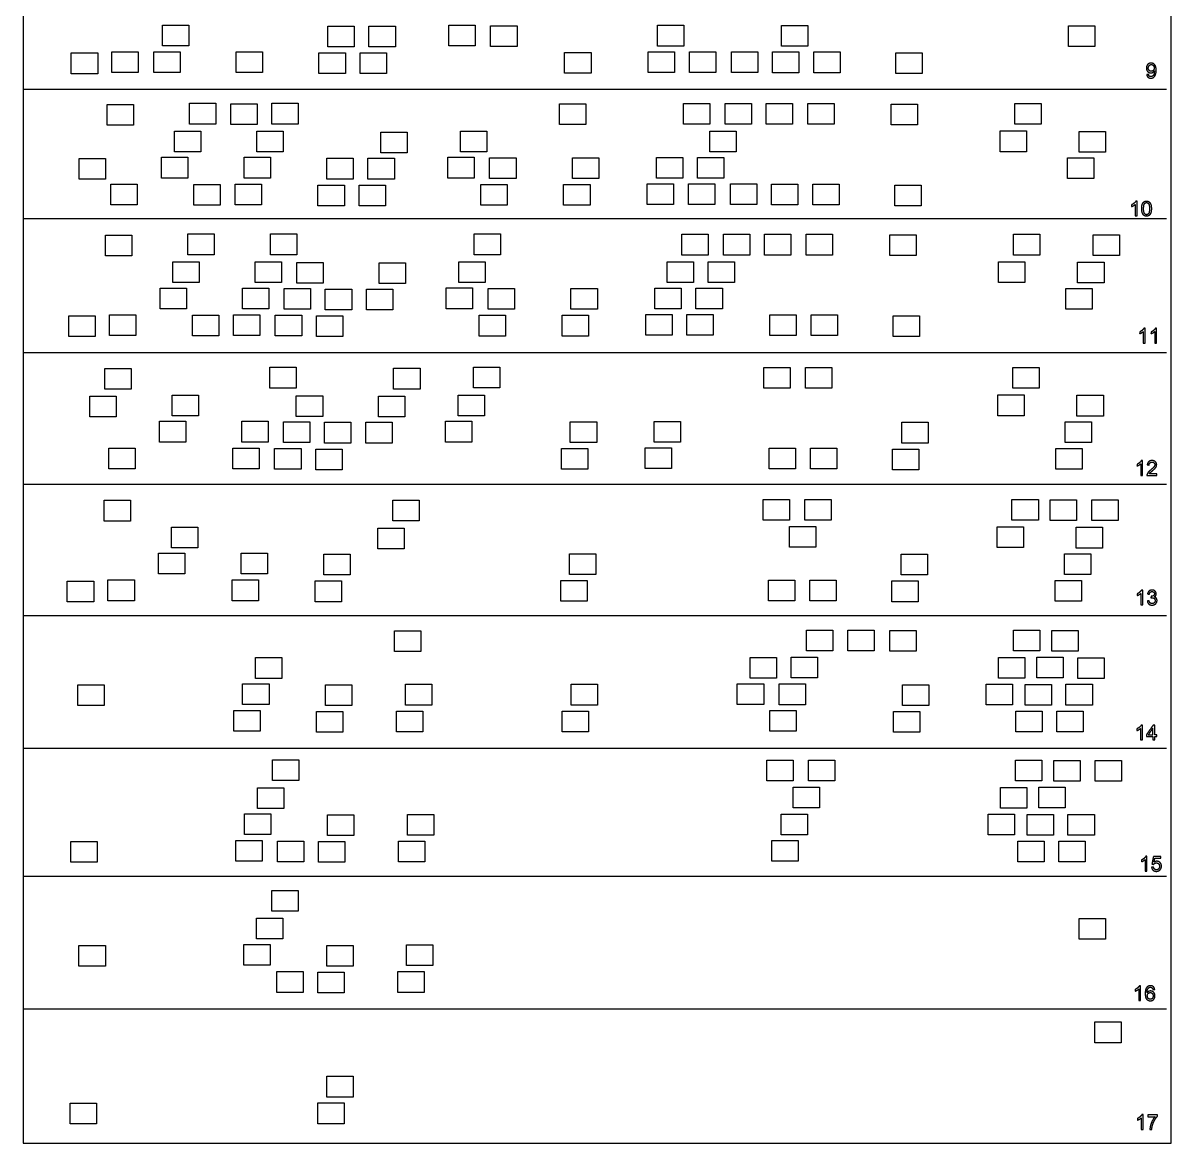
# Model space of a CAD drawing. Header units: millimetres. Extents: x 164 to 552, y -579 to 180.
# Drawn here: x 164.2 to 552.2, y -578.7 to -200.3 of the extents above; entities that cross this region are included whole.
import ezdxf

# ---------------------------------------------------------------- set-up
doc = ezdxf.new("R2010")
doc.units = ezdxf.units.MM
doc.layers.add('Layer 01', color=12, linetype='Continuous', true_color=0xc80000)
doc.layers.add('Layer 03', color=5, linetype='Continuous', true_color=0x0000ff)

msp = doc.modelspace()

# ---------------------------------------------------------------- linework, layer by layer
at = {"layer": 'Layer 01'}
for p, q in [((540.09, -261.58), (540.09, -265.49)), ((540.71, -260.47), (540.31, -260.47)), ((540.71, -265.49), (540.71, -260.47)), ((540.09, -265.49), (540.71, -265.49)), ((542.82, -304.52), (542.82, -308.43)), ((543.43, -303.41), (543.04, -303.41)), ((543.43, -308.43), (543.43, -303.41)), ((546.7, -304.52), (546.7, -308.43)), ((547.32, -303.41), (546.92, -303.41)), ((547.32, -308.43), (547.32, -303.41)), ((542.82, -308.43), (543.43, -308.43)), ((546.7, -308.43), (547.32, -308.43)), ((542.54, -348.13), (542.15, -348.13)), ((542.54, -353.15), (542.54, -348.13)), ((541.93, -349.24), (541.93, -353.15)), ((547.34, -352.56), (544.89, -352.56)), ((547.34, -353.15), (547.34, -352.56)), ((541.93, -353.15), (542.54, -353.15)), ((544.04, -353.15), (547.34, -353.15)), ((541.99, -392.98), (541.99, -396.89)), ((542.6, -391.87), (542.21, -391.87)), ((542.6, -396.89), (542.6, -391.87)), ((541.99, -396.89), (542.6, -396.89)), ((542.51, -437.49), (542.12, -437.49)), ((542.51, -442.5), (542.51, -437.49)), ((541.9, -438.6), (541.9, -442.5)), ((541.9, -442.5), (542.51, -442.5)), ((543.45, -482.9), (543.45, -486.81)), ((544.06, -481.8), (543.66, -481.8)), ((544.06, -486.81), (544.06, -481.8)), ((543.45, -486.81), (544.06, -486.81)), ((541.3, -526.64), (541.3, -530.55)), ((541.92, -525.53), (541.52, -525.53)), ((541.92, -530.55), (541.92, -525.53)), ((541.3, -530.55), (541.92, -530.55)), ((542.11, -570.2), (542.11, -574.11)), ((542.72, -569.09), (542.33, -569.09)), ((542.72, -574.11), (542.72, -569.09)), ((547.57, -569.18), (544.34, -569.18)), ((544.34, -569.18), (544.34, -569.77)), ((544.34, -569.77), (546.78, -569.77)), ((547.57, -569.65), (547.57, -569.18)), ((542.11, -574.11), (542.72, -574.11))]:
    msp.add_line(p, q, dxfattribs=at)
for points in [[(164.24, -222.66), (550.68, -222.66)], [(164.24, -266.32), (550.68, -266.32)], [(164.24, -311.63), (550.68, -311.63)], [(164.24, -356.12), (550.68, -356.12)], [(164.24, -400.42), (550.68, -400.42)], [(164.24, -445.29), (550.68, -445.29)], [(164.24, -488.48), (550.68, -488.48)], [(164.24, -533.35), (550.68, -533.35)]]:
    msp.add_lwpolyline(points, dxfattribs=at)
for points, knots in [([(543.96, -217.71), (544.03, -218.3), (544.4, -218.62), (544.77, -218.95), (545.36, -218.95), (545.91, -218.95), (546.32, -218.65), (546.73, -218.35), (546.94, -217.79), (547.15, -217.22), (547.15, -216.26), (547.15, -215.34), (546.94, -214.85), (546.73, -214.37), (546.33, -214.11), (545.92, -213.84), (545.43, -213.84), (544.76, -213.84), (544.31, -214.31), (543.86, -214.77), (543.86, -215.53), (543.86, -216.27), (544.29, -216.72), (544.72, -217.17), (545.34, -217.17), (545.71, -217.17), (546.03, -216.98), (546.35, -216.8), (546.54, -216.51)], [-43, -43, -43, -42, -42, -41, -41, -40, -40, -39, -39, -38, -38, -37, -37, -36, -36, -35, -35, -34, -34, -33, -33, -32, -32, -31, -31, -30, -30, -29, -29, -29]), ([(546.47, -215.5), (546.47, -214.97), (546.19, -214.66), (545.9, -214.35), (545.51, -214.35), (545.1, -214.35), (544.8, -214.69), (544.49, -215.02), (544.49, -215.55), (544.49, -216.03), (544.78, -216.33), (545.07, -216.63), (545.49, -216.63), (545.92, -216.63), (546.19, -216.33), (546.47, -216.03), (546.47, -215.5)], [0, 0, 0, 1, 1, 2, 2, 3, 3, 4, 4, 5, 5, 6, 6, 7, 7, 8, 8, 8]), ([(546.54, -216.51), (546.54, -216.59), (546.54, -216.63), (546.54, -217.01), (546.45, -217.38), (546.35, -217.75), (546.22, -217.97), (546.08, -218.18), (545.87, -218.31), (545.66, -218.44), (545.37, -218.44), (545.04, -218.44), (544.83, -218.25), (544.62, -218.07), (544.55, -217.65)], [-29, -29, -29, -28, -28, -27, -27, -26, -26, -25, -25, -24, -24, -23, -23, -22, -22, -22]), ([(540.31, -260.47), (540.15, -260.8), (539.76, -261.14), (539.38, -261.48), (538.87, -261.73)], [-9, -9, -9, -8, -8, -7, -7, -7]), ([(538.87, -262.32), (539.15, -262.21), (539.51, -262), (539.87, -261.79), (540.09, -261.58)], [-6, -6, -6, -5, -5, -4, -4, -4]), ([(542.28, -263.02), (542.28, -264.43), (542.77, -265.06), (543.18, -265.57), (543.91, -265.57), (544.45, -265.57), (544.81, -265.28), (545.17, -264.98), (545.35, -264.44), (545.54, -263.9), (545.54, -263.02), (545.54, -262.28), (545.42, -261.84), (545.31, -261.41), (545.11, -261.1), (544.91, -260.8), (544.61, -260.63), (544.31, -260.47), (543.91, -260.47), (543.36, -260.47), (543, -260.77), (542.64, -261.06), (542.46, -261.6), (542.28, -262.14), (542.28, -263.02)], [-12, -12, -12, -11, -11, -10, -10, -9, -9, -8, -8, -7, -7, -6, -6, -5, -5, -4, -4, -3, -3, -2, -2, -1, -1, 0, 0, 0]), ([(542.91, -263.02), (542.91, -264.26), (543.2, -264.66), (543.48, -265.07), (543.91, -265.07), (544.33, -265.07), (544.62, -264.66), (544.9, -264.25), (544.9, -263.02), (544.9, -261.79), (544.62, -261.39), (544.33, -260.98), (543.9, -260.98), (543.48, -260.98), (543.22, -261.34), (542.91, -261.79), (542.91, -263.02)], [0, 0, 0, 1, 1, 2, 2, 3, 3, 4, 4, 5, 5, 6, 6, 7, 7, 8, 8, 8]), ([(543.04, -303.41), (542.88, -303.74), (542.49, -304.08), (542.11, -304.43), (541.59, -304.67)], [-9, -9, -9, -8, -8, -7, -7, -7]), ([(541.59, -305.26), (541.88, -305.16), (542.24, -304.94), (542.6, -304.73), (542.82, -304.52)], [-6, -6, -6, -5, -5, -4, -4, -4]), ([(546.92, -303.41), (546.76, -303.74), (546.38, -304.08), (545.99, -304.43), (545.48, -304.67)], [-9, -9, -9, -8, -8, -7, -7, -7]), ([(545.48, -305.26), (545.76, -305.16), (546.12, -304.94), (546.48, -304.73), (546.7, -304.52)], [-6, -6, -6, -5, -5, -4, -4, -4]), ([(542.15, -348.13), (541.99, -348.46), (541.6, -348.8), (541.22, -349.15), (540.7, -349.39)], [-9, -9, -9, -8, -8, -7, -7, -7]), ([(544.78, -349.64), (544.79, -349.17), (545.05, -348.91), (545.32, -348.64), (545.76, -348.64), (546.18, -348.64), (546.44, -348.89), (546.7, -349.14), (546.7, -349.51), (546.7, -349.86), (546.41, -350.25), (546.13, -350.64), (545.31, -351.3), (544.79, -351.73), (544.51, -352.06), (544.23, -352.39), (544.11, -352.73), (544.03, -352.93), (544.04, -353.15)], [-12, -12, -12, -11, -11, -10, -10, -9, -9, -8, -8, -7, -7, -6, -6, -5, -5, -4, -4, -3, -3, -3]), ([(544.89, -352.56), (544.99, -352.4), (545.15, -352.23), (545.3, -352.06), (545.86, -351.6), (546.52, -351.04), (546.8, -350.72), (547.09, -350.4), (547.21, -350.11), (547.33, -349.82), (547.33, -349.52), (547.33, -348.93), (546.91, -348.53), (546.49, -348.13), (545.77, -348.13), (545.06, -348.13), (544.64, -348.5), (544.22, -348.87), (544.15, -349.58)], [-22, -22, -22, -21, -21, -20, -20, -19, -19, -18, -18, -17, -17, -16, -16, -15, -15, -14, -14, -13, -13, -13]), ([(540.7, -349.98), (540.99, -349.88), (541.35, -349.67), (541.71, -349.45), (541.93, -349.24)], [-6, -6, -6, -5, -5, -4, -4, -4]), ([(542.21, -391.87), (542.05, -392.19), (541.66, -392.54), (541.28, -392.88), (540.76, -393.12)], [-9, -9, -9, -8, -8, -7, -7, -7]), ([(540.76, -393.72), (541.05, -393.61), (541.41, -393.4), (541.77, -393.19), (541.99, -392.98)], [-6, -6, -6, -5, -5, -4, -4, -4]), ([(544.18, -395.57), (544.24, -396.19), (544.68, -396.58), (545.11, -396.97), (545.77, -396.97), (546.5, -396.97), (546.97, -396.52), (547.45, -396.06), (547.45, -395.41), (547.45, -394.93), (547.21, -394.6), (546.96, -394.28), (546.52, -394.18)], [-43, -43, -43, -42, -42, -41, -41, -40, -40, -39, -39, -38, -38, -37, -37, -37]), ([(546.52, -394.18), (546.86, -394.02), (547.03, -393.76), (547.21, -393.49), (547.21, -393.17), (547.21, -392.83), (547.02, -392.52), (546.84, -392.22), (546.5, -392.04), (546.15, -391.87), (545.74, -391.87), (545.15, -391.87), (544.75, -392.21), (544.35, -392.55), (544.24, -393.16)], [-37, -37, -37, -36, -36, -35, -35, -34, -34, -33, -33, -32, -32, -31, -31, -30, -30, -30]), ([(545.39, -394.52), (545.65, -394.45), (545.82, -394.45), (546.25, -394.45), (546.52, -394.73), (546.8, -395), (546.8, -395.42), (546.8, -395.87), (546.5, -396.17), (546.2, -396.47), (545.77, -396.47), (545.41, -396.47), (545.15, -396.24), (544.9, -396.01), (544.79, -395.48)], [-21, -21, -21, -20, -20, -19, -19, -18, -18, -17, -17, -16, -16, -15, -15, -14, -14, -14]), ([(544.85, -393.27), (544.92, -392.82), (545.16, -392.6), (545.4, -392.37), (545.76, -392.37), (546.12, -392.37), (546.35, -392.59), (546.58, -392.82), (546.58, -393.15), (546.58, -393.58), (546.26, -393.78), (545.95, -393.99), (545.46, -393.98)], [-29, -29, -29, -27.833333, -27.833333, -26.666667, -26.666667, -25.5, -25.5, -24.333333, -24.333333, -23.166667, -23.166667, -22, -22, -22]), ([(542.12, -437.49), (541.96, -437.81), (541.57, -438.16), (541.19, -438.5), (540.67, -438.74)], [-9, -9, -9, -8, -8, -7, -7, -7]), ([(540.67, -439.33), (540.96, -439.23), (541.32, -439.02), (541.68, -438.81), (541.9, -438.6)], [-6, -6, -6, -5, -5, -4, -4, -4]), ([(543.66, -481.8), (543.5, -482.12), (543.12, -482.47), (542.73, -482.81), (542.22, -483.05)], [-9, -9, -9, -8, -8, -7, -7, -7]), ([(542.22, -483.64), (542.51, -483.54), (542.87, -483.33), (543.22, -483.12), (543.45, -482.9)], [-6, -6, -6, -5, -5, -4, -4, -4]), ([(545.63, -485.51), (545.69, -486.14), (546.12, -486.52), (546.55, -486.9), (547.24, -486.9), (548.07, -486.9), (548.55, -486.29), (548.94, -485.8), (548.94, -485.12), (548.94, -484.41), (548.49, -483.95), (548.04, -483.5), (547.39, -483.5), (546.9, -483.5), (546.45, -483.81)], [-29, -29, -29, -28, -28, -27, -27, -26, -26, -25, -25, -24, -24, -23, -23, -22, -22, -22]), ([(546.32, -484.53), (546.45, -484.31), (546.69, -484.18), (546.93, -484.04), (547.23, -484.04), (547.7, -484.04), (548, -484.35), (548.29, -484.65), (548.29, -485.17), (548.29, -485.73), (547.99, -486.06), (547.68, -486.39), (547.24, -486.39), (546.87, -486.39), (546.61, -486.16), (546.35, -485.92), (546.28, -485.45)], [-16, -16, -16, -15, -15, -14, -14, -13, -13, -12, -12, -11, -11, -10, -10, -9, -9, -8, -8, -8]), ([(541.52, -525.53), (541.36, -525.86), (540.98, -526.2), (540.59, -526.54), (540.08, -526.79)], [-9, -9, -9, -8, -8, -7, -7, -7]), ([(540.08, -527.38), (540.36, -527.27), (540.72, -527.06), (541.08, -526.85), (541.3, -526.64)], [-6, -6, -6, -5, -5, -4, -4, -4]), ([(546.67, -526.78), (546.6, -526.19), (546.22, -525.86), (545.84, -525.53), (545.25, -525.53), (544.46, -525.53), (544, -526.1), (543.46, -526.76), (543.46, -528.21), (543.46, -529.51), (543.94, -530.07), (544.43, -530.63), (545.2, -530.63), (545.65, -530.63), (546, -530.42), (546.35, -530.2), (546.56, -529.8), (546.76, -529.4), (546.76, -528.93), (546.76, -528.21), (546.33, -527.76), (545.9, -527.31), (545.28, -527.31), (544.93, -527.31), (544.61, -527.47), (544.29, -527.63), (544.07, -527.97)], [-37, -37, -37, -36, -36, -35, -35, -34, -34, -33, -33, -32, -32, -31, -31, -30, -30, -29, -29, -28, -28, -27, -27, -26, -26, -25, -25, -24, -24, -24]), ([(544.07, -527.97), (544.08, -527.22), (544.24, -526.82), (544.41, -526.41), (544.7, -526.2), (544.92, -526.04), (545.22, -526.04), (545.58, -526.04), (545.83, -526.3), (545.98, -526.46), (546.06, -526.82)], [-24, -24, -24, -23, -23, -22, -22, -21, -21, -20, -20, -19, -19, -19]), ([(544.17, -528.93), (544.17, -529.25), (544.3, -529.54), (544.44, -529.83), (544.68, -529.98), (544.92, -530.13), (545.19, -530.13), (545.57, -530.13), (545.85, -529.82), (546.13, -529.5), (546.13, -528.96), (546.13, -528.45), (545.86, -528.15), (545.58, -527.85), (545.16, -527.85), (544.75, -527.85), (544.46, -528.15), (544.17, -528.45), (544.17, -528.93)], [0, 0, 0, 1, 1, 2, 2, 3, 3, 4, 4, 5, 5, 6, 6, 7, 7, 8, 8, 9, 9, 9]), ([(542.33, -569.09), (542.17, -569.42), (541.78, -569.76), (541.4, -570.1), (540.88, -570.35)], [-9, -9, -9, -8, -8, -7, -7, -7]), ([(540.88, -570.94), (541.17, -570.83), (541.53, -570.62), (541.89, -570.41), (542.11, -570.2)], [-6, -6, -6, -5, -5, -4, -4, -4]), ([(546.78, -569.77), (546.32, -570.3), (545.9, -571.07), (545.49, -571.85), (545.27, -572.68), (545.05, -573.52), (545.04, -574.11)], [-11, -11, -11, -10, -10, -9, -9, -8, -8, -8]), ([(545.67, -574.11), (545.72, -573.36), (545.9, -572.74), (546.16, -571.85), (546.63, -571), (547.09, -570.16), (547.57, -569.65)], [-7, -7, -7, -6, -6, -5, -5, -4, -4, -4])]:
    msp.add_open_spline(points, degree=2, knots=knots, dxfattribs=at)
for points in [[(544.55, -217.65), (544.25, -217.68), (543.96, -217.71)], [(538.87, -261.73), (538.87, -262.02), (538.87, -262.32)], [(541.59, -304.67), (541.59, -304.96), (541.59, -305.26)], [(545.48, -304.67), (545.48, -304.96), (545.48, -305.26)], [(540.7, -349.39), (540.7, -349.69), (540.7, -349.98)], [(544.15, -349.58), (544.47, -349.61), (544.78, -349.64)], [(540.76, -393.12), (540.76, -393.42), (540.76, -393.72)], [(544.79, -395.48), (544.49, -395.53), (544.18, -395.57)], [(544.24, -393.16), (544.55, -393.22), (544.85, -393.27)], [(545.46, -393.98), (545.42, -394.25), (545.39, -394.52)], [(546.16, -437.51), (545.02, -439.13), (543.88, -440.75)], [(546.66, -437.51), (546.41, -437.51), (546.16, -437.51)], [(546.66, -440.75), (546.66, -439.13), (546.66, -437.51)], [(540.67, -438.74), (540.67, -439.04), (540.67, -439.33)], [(543.88, -440.75), (543.88, -441.03), (543.88, -441.31)], [(543.88, -441.31), (544.97, -441.31), (546.05, -441.31)], [(546.05, -438.49), (545.27, -439.62), (544.48, -440.75)], [(544.48, -440.75), (545.27, -440.75), (546.05, -440.75)], [(546.05, -440.75), (546.05, -439.62), (546.05, -438.49)], [(546.05, -441.31), (546.05, -441.91), (546.05, -442.5)], [(547.34, -440.75), (547, -440.75), (546.66, -440.75)], [(546.66, -442.5), (546.66, -441.91), (546.66, -441.31)], [(546.66, -441.31), (547, -441.31), (547.34, -441.31)], [(547.34, -441.31), (547.34, -441.03), (547.34, -440.75)], [(546.05, -442.5), (546.36, -442.5), (546.66, -442.5)], [(542.22, -483.05), (542.22, -483.35), (542.22, -483.64)], [(546.22, -481.89), (545.98, -483.17), (545.74, -484.45)], [(545.74, -484.45), (546.03, -484.49), (546.32, -484.53)], [(548.71, -481.89), (547.47, -481.89), (546.22, -481.89)], [(546.45, -483.81), (546.58, -483.14), (546.71, -482.47)], [(546.71, -482.47), (547.71, -482.47), (548.71, -482.47)], [(548.71, -482.47), (548.71, -482.18), (548.71, -481.89)], [(546.28, -485.45), (545.95, -485.48), (545.63, -485.51)], [(540.08, -526.79), (540.08, -527.08), (540.08, -527.38)], [(546.06, -526.82), (546.37, -526.8), (546.67, -526.78)], [(540.88, -570.35), (540.88, -570.64), (540.88, -570.94)], [(545.04, -574.11), (545.35, -574.11), (545.67, -574.11)]]:
    msp.add_open_spline(points, degree=2, dxfattribs=at)
at = {"layer": 'Layer 03'}
for points in [[(164.26, -578.68), (552.18, -578.68), (552.18, 179.59), (164.26, 179.59)], [(220.34, -201.05), (220.34, -208.05), (211.43, -208.05), (211.43, -201.05)], [(276.19, -201.39), (276.19, -208.39), (267.28, -208.39), (267.28, -201.39)], [(290.07, -201.39), (290.07, -208.39), (281.16, -208.39), (281.16, -201.39)], [(317.03, -201.04), (317.03, -208.04), (308.12, -208.04), (308.12, -201.04)], [(331.18, -201.23), (331.18, -208.23), (322.27, -208.23), (322.27, -201.23)], [(387.54, -201.1), (387.54, -208.1), (378.63, -208.1), (378.63, -201.1)], [(429.46, -201.12), (429.46, -208.12), (420.55, -208.12), (420.55, -201.12)], [(526.41, -201.24), (526.41, -208.24), (517.5, -208.24), (517.5, -201.24)], [(189.48, -210.43), (189.48, -217.43), (180.57, -217.43), (180.57, -210.43)], [(203.22, -210.07), (203.22, -217.07), (194.31, -217.07), (194.31, -210.07)], [(217.33, -210.07), (217.33, -217.07), (208.42, -217.07), (208.42, -210.07)], [(245.18, -210.07), (245.18, -217.07), (236.27, -217.07), (236.27, -210.07)], [(273.18, -210.41), (273.18, -217.41), (264.27, -217.41), (264.27, -210.41)], [(287.07, -210.41), (287.07, -217.41), (278.16, -217.41), (278.16, -210.41)], [(356.19, -210.26), (356.19, -217.26), (347.28, -217.26), (347.28, -210.26)], [(384.45, -210.03), (384.45, -217.03), (375.54, -217.03), (375.54, -210.03)], [(398.36, -210.03), (398.36, -217.03), (389.45, -217.03), (389.45, -210.03)], [(412.61, -210.03), (412.61, -217.03), (403.7, -217.03), (403.7, -210.03)], [(426.38, -210.1), (426.38, -217.1), (417.46, -217.1), (417.46, -210.1)], [(440.4, -210.1), (440.4, -217.1), (431.48, -217.1), (431.48, -210.1)], [(468.08, -210.41), (468.08, -217.41), (459.16, -217.41), (459.16, -210.41)], [(201.57, -227.8), (201.57, -234.8), (192.65, -234.8), (192.65, -227.8)], [(229.42, -227.44), (229.42, -234.44), (220.51, -234.44), (220.51, -227.44)], [(243.34, -227.62), (243.34, -234.62), (234.43, -234.62), (234.43, -227.62)], [(257.27, -227.44), (257.27, -234.44), (248.36, -234.44), (248.36, -227.44)], [(354.42, -227.63), (354.42, -234.63), (345.51, -234.63), (345.51, -227.63)], [(396.3, -227.54), (396.3, -234.54), (387.39, -234.54), (387.39, -227.54)], [(410.38, -227.54), (410.38, -234.54), (401.47, -234.54), (401.47, -227.54)], [(424.29, -227.54), (424.29, -234.54), (415.38, -234.54), (415.38, -227.54)], [(438.37, -227.54), (438.37, -234.54), (429.46, -234.54), (429.46, -227.54)], [(466.55, -227.68), (466.55, -234.68), (457.64, -234.68), (457.64, -227.68)], [(508.35, -227.54), (508.35, -234.54), (499.44, -234.54), (499.44, -227.54)], [(224.31, -236.86), (224.31, -243.86), (215.39, -243.86), (215.39, -236.86)], [(252.16, -236.86), (252.16, -243.86), (243.25, -243.86), (243.25, -236.86)], [(294.04, -237.2), (294.04, -244.2), (285.13, -244.2), (285.13, -237.2)], [(321, -236.86), (321, -243.86), (312.09, -243.86), (312.09, -236.86)], [(405.23, -236.81), (405.23, -243.81), (396.32, -243.81), (396.32, -236.81)], [(503.3, -236.79), (503.3, -243.79), (494.39, -243.79), (494.39, -236.79)], [(530.07, -236.91), (530.07, -243.91), (521.16, -243.91), (521.16, -236.91)], [(192.14, -246.05), (192.14, -253.05), (183.23, -253.05), (183.23, -246.05)], [(219.99, -245.69), (219.99, -252.69), (211.08, -252.69), (211.08, -245.69)], [(247.85, -245.69), (247.85, -252.69), (238.94, -252.69), (238.94, -245.69)], [(275.84, -246.02), (275.84, -253.02), (266.93, -253.02), (266.93, -246.02)], [(289.73, -246.02), (289.73, -253.02), (280.82, -253.02), (280.82, -246.02)], [(316.69, -245.68), (316.69, -252.68), (307.78, -252.68), (307.78, -245.68)], [(330.84, -245.87), (330.84, -252.87), (321.93, -252.87), (321.93, -245.87)], [(358.86, -245.87), (358.86, -252.87), (349.95, -252.87), (349.95, -245.87)], [(387.2, -245.74), (387.2, -252.74), (378.29, -252.74), (378.29, -245.74)], [(401.11, -245.74), (401.11, -252.74), (392.2, -252.74), (392.2, -245.74)], [(526.07, -245.88), (526.07, -252.88), (517.16, -252.88), (517.16, -245.88)], [(202.88, -254.71), (202.88, -261.71), (193.97, -261.71), (193.97, -254.71)], [(230.91, -254.89), (230.91, -261.89), (222, -261.89), (222, -254.89)], [(244.84, -254.71), (244.84, -261.71), (235.93, -261.71), (235.93, -254.71)], [(272.84, -255.05), (272.84, -262.05), (263.93, -262.05), (263.93, -255.05)], [(286.73, -255.05), (286.73, -262.05), (277.81, -262.05), (277.81, -255.05)], [(327.84, -254.9), (327.84, -261.9), (318.92, -261.9), (318.92, -254.9)], [(355.85, -254.9), (355.85, -261.9), (346.94, -261.9), (346.94, -254.9)], [(384.11, -254.67), (384.11, -261.67), (375.2, -261.67), (375.2, -254.67)], [(398.02, -254.67), (398.02, -261.67), (389.11, -261.67), (389.11, -254.67)], [(412.27, -254.67), (412.27, -261.67), (403.36, -261.67), (403.36, -254.67)], [(426.03, -254.73), (426.03, -261.73), (417.12, -261.73), (417.12, -254.73)], [(440.05, -254.73), (440.05, -261.73), (431.14, -261.73), (431.14, -254.73)], [(467.73, -255.05), (467.73, -262.05), (458.82, -262.05), (458.82, -255.05)], [(201.03, -271.95), (201.03, -278.95), (192.12, -278.95), (192.12, -271.95)], [(228.89, -271.59), (228.89, -278.59), (219.98, -278.59), (219.98, -271.59)], [(256.74, -271.59), (256.74, -278.59), (247.83, -278.59), (247.83, -271.59)], [(325.58, -271.58), (325.58, -278.58), (316.67, -278.58), (316.67, -271.58)], [(395.77, -271.69), (395.77, -278.69), (386.86, -278.69), (386.86, -271.69)], [(409.85, -271.69), (409.85, -278.69), (400.94, -278.69), (400.94, -271.69)], [(423.76, -271.69), (423.76, -278.69), (414.85, -278.69), (414.85, -271.69)], [(437.84, -271.69), (437.84, -278.69), (428.93, -278.69), (428.93, -271.69)], [(466.02, -271.83), (466.02, -278.83), (457.11, -278.83), (457.11, -271.83)], [(507.82, -271.69), (507.82, -278.69), (498.91, -278.69), (498.91, -271.69)], [(534.78, -271.83), (534.78, -278.83), (525.87, -278.83), (525.87, -271.83)], [(223.77, -281.01), (223.77, -288.01), (214.86, -288.01), (214.86, -281.01)], [(251.63, -281.01), (251.63, -288.01), (242.72, -288.01), (242.72, -281.01)], [(265.73, -281.2), (265.73, -288.2), (256.82, -288.2), (256.82, -281.2)], [(293.51, -281.35), (293.51, -288.35), (284.6, -288.35), (284.6, -281.35)], [(320.47, -281.01), (320.47, -288.01), (311.56, -288.01), (311.56, -281.01)], [(390.79, -280.96), (390.79, -287.96), (381.88, -287.96), (381.88, -280.96)], [(404.7, -280.96), (404.7, -287.96), (395.79, -287.96), (395.79, -280.96)], [(502.77, -280.94), (502.77, -287.94), (493.86, -287.94), (493.86, -280.94)], [(529.54, -281.06), (529.54, -288.06), (520.63, -288.06), (520.63, -281.06)], [(219.46, -289.84), (219.46, -296.84), (210.55, -296.84), (210.55, -289.84)], [(247.32, -289.84), (247.32, -296.84), (238.41, -296.84), (238.41, -289.84)], [(261.42, -290.02), (261.42, -297.02), (252.51, -297.02), (252.51, -290.02)], [(275.31, -290.18), (275.31, -297.18), (266.4, -297.18), (266.4, -290.18)], [(289.2, -290.18), (289.2, -297.18), (280.29, -297.18), (280.29, -290.18)], [(316.16, -289.83), (316.16, -296.83), (307.25, -296.83), (307.25, -289.83)], [(330.31, -290.02), (330.31, -297.02), (321.4, -297.02), (321.4, -290.02)], [(358.33, -290.02), (358.33, -297.02), (349.42, -297.02), (349.42, -290.02)], [(386.67, -289.89), (386.67, -296.89), (377.76, -296.89), (377.76, -289.89)], [(400.58, -289.89), (400.58, -296.89), (391.66, -296.89), (391.66, -289.89)], [(525.54, -290.03), (525.54, -297.03), (516.63, -297.03), (516.63, -290.03)], [(188.6, -299.22), (188.6, -306.22), (179.69, -306.22), (179.69, -299.22)], [(202.35, -298.86), (202.35, -305.86), (193.44, -305.86), (193.44, -298.86)], [(230.38, -299.04), (230.38, -306.04), (221.47, -306.04), (221.47, -299.04)], [(244.31, -298.86), (244.31, -305.86), (235.4, -305.86), (235.4, -298.86)], [(258.42, -299.04), (258.42, -306.04), (249.51, -306.04), (249.51, -299.04)], [(272.3, -299.2), (272.3, -306.2), (263.39, -306.2), (263.39, -299.2)], [(327.3, -299.05), (327.3, -306.05), (318.39, -306.05), (318.39, -299.05)], [(355.32, -299.05), (355.32, -306.05), (346.41, -306.05), (346.41, -299.05)], [(383.57, -298.82), (383.57, -305.82), (374.66, -305.82), (374.66, -298.82)], [(397.48, -298.82), (397.48, -305.82), (388.57, -305.82), (388.57, -298.82)], [(425.5, -298.88), (425.5, -305.88), (416.59, -305.88), (416.59, -298.88)], [(439.52, -298.88), (439.52, -305.88), (430.61, -305.88), (430.61, -298.88)], [(467.2, -299.2), (467.2, -306.2), (458.29, -306.2), (458.29, -299.2)], [(200.8, -316.98), (200.8, -323.98), (191.89, -323.98), (191.89, -316.98)], [(256.51, -316.62), (256.51, -323.62), (247.6, -323.62), (247.6, -316.62)], [(298.4, -316.96), (298.4, -323.96), (289.48, -323.96), (289.48, -316.96)], [(325.35, -316.61), (325.35, -323.61), (316.44, -323.61), (316.44, -316.61)], [(423.53, -316.72), (423.53, -323.72), (414.62, -323.72), (414.62, -316.72)], [(437.61, -316.72), (437.61, -323.72), (428.7, -323.72), (428.7, -316.72)], [(507.59, -316.72), (507.59, -323.72), (498.68, -323.72), (498.68, -316.72)], [(195.69, -326.41), (195.69, -333.41), (186.78, -333.41), (186.78, -326.41)], [(223.55, -326.04), (223.55, -333.04), (214.63, -333.04), (214.63, -326.04)], [(265.51, -326.23), (265.51, -333.23), (256.59, -333.23), (256.59, -326.23)], [(293.28, -326.38), (293.28, -333.38), (284.37, -333.38), (284.37, -326.38)], [(320.24, -326.04), (320.24, -333.04), (311.33, -333.04), (311.33, -326.04)], [(502.54, -325.97), (502.54, -332.97), (493.63, -332.97), (493.63, -325.97)], [(529.31, -326.09), (529.31, -333.09), (520.4, -333.09), (520.4, -326.09)], [(219.23, -334.87), (219.23, -341.87), (210.32, -341.87), (210.32, -334.87)], [(247.09, -334.87), (247.09, -341.87), (238.18, -341.87), (238.18, -334.87)], [(261.19, -335.05), (261.19, -342.05), (252.28, -342.05), (252.28, -335.05)], [(275.08, -335.2), (275.08, -342.2), (266.17, -342.2), (266.17, -335.2)], [(288.97, -335.2), (288.97, -342.2), (280.06, -342.2), (280.06, -335.2)], [(315.93, -334.86), (315.93, -341.86), (307.02, -341.86), (307.02, -334.86)], [(358.1, -335.05), (358.1, -342.05), (349.19, -342.05), (349.19, -335.05)], [(386.44, -334.92), (386.44, -341.92), (377.53, -341.92), (377.53, -334.92)], [(470.1, -335.21), (470.1, -342.21), (461.18, -342.21), (461.18, -335.21)], [(525.31, -335.06), (525.31, -342.06), (516.4, -342.06), (516.4, -335.06)], [(202.12, -343.89), (202.12, -350.89), (193.21, -350.89), (193.21, -343.89)], [(244.08, -343.89), (244.08, -350.89), (235.17, -350.89), (235.17, -343.89)], [(258.19, -344.07), (258.19, -351.07), (249.28, -351.07), (249.28, -344.07)], [(272.08, -344.23), (272.08, -351.23), (263.17, -351.23), (263.17, -344.23)], [(355.09, -344.08), (355.09, -351.08), (346.18, -351.08), (346.18, -344.08)], [(383.35, -343.85), (383.35, -350.85), (374.44, -350.85), (374.44, -343.85)], [(425.27, -343.91), (425.27, -350.91), (416.36, -350.91), (416.36, -343.91)], [(439.29, -343.91), (439.29, -350.91), (430.38, -350.91), (430.38, -343.91)], [(466.97, -344.23), (466.97, -351.23), (458.06, -351.23), (458.06, -344.23)], [(522.19, -344.08), (522.19, -351.08), (513.28, -351.08), (513.28, -344.08)], [(200.56, -361.56), (200.56, -368.56), (191.65, -368.56), (191.65, -361.56)], [(298.15, -361.53), (298.15, -368.53), (289.24, -368.53), (289.24, -361.53)], [(423.28, -361.29), (423.28, -368.29), (414.37, -368.29), (414.37, -361.29)], [(437.37, -361.29), (437.37, -368.29), (428.46, -368.29), (428.46, -361.29)], [(507.35, -361.29), (507.35, -368.29), (498.44, -368.29), (498.44, -361.29)], [(520.25, -361.43), (520.25, -368.43), (511.34, -368.43), (511.34, -361.43)], [(534.3, -361.43), (534.3, -368.43), (525.39, -368.43), (525.39, -361.43)], [(223.3, -370.62), (223.3, -377.62), (214.39, -377.62), (214.39, -370.62)], [(293.04, -370.96), (293.04, -377.96), (284.13, -377.96), (284.13, -370.96)], [(432.18, -370.4), (432.18, -377.4), (423.27, -377.4), (423.27, -370.4)], [(502.3, -370.55), (502.3, -377.55), (493.39, -377.55), (493.39, -370.55)], [(529.06, -370.67), (529.06, -377.67), (520.15, -377.67), (520.15, -370.67)], [(218.99, -379.44), (218.99, -386.44), (210.08, -386.44), (210.08, -379.44)], [(246.84, -379.44), (246.84, -386.44), (237.93, -386.44), (237.93, -379.44)], [(274.84, -379.78), (274.84, -386.78), (265.93, -386.78), (265.93, -379.78)], [(357.85, -379.63), (357.85, -386.63), (348.94, -386.63), (348.94, -379.63)], [(469.85, -379.78), (469.85, -386.78), (460.94, -386.78), (460.94, -379.78)], [(525.07, -379.63), (525.07, -386.63), (516.15, -386.63), (516.15, -379.63)], [(188.13, -388.82), (188.13, -395.82), (179.22, -395.82), (179.22, -388.82)], [(201.88, -388.46), (201.88, -395.46), (192.96, -395.46), (192.96, -388.46)], [(243.84, -388.46), (243.84, -395.46), (234.92, -395.46), (234.92, -388.46)], [(271.83, -388.8), (271.83, -395.8), (262.92, -395.8), (262.92, -388.8)], [(354.85, -388.65), (354.85, -395.65), (345.94, -395.65), (345.94, -388.65)], [(425.03, -388.49), (425.03, -395.49), (416.12, -395.49), (416.12, -388.49)], [(439.05, -388.49), (439.05, -395.49), (430.14, -395.49), (430.14, -388.49)], [(466.73, -388.8), (466.73, -395.8), (457.82, -395.8), (457.82, -388.8)], [(521.94, -388.65), (521.94, -395.65), (513.03, -395.65), (513.03, -388.65)], [(298.68, -405.62), (298.68, -412.62), (289.77, -412.62), (289.77, -405.62)], [(437.9, -405.37), (437.9, -412.37), (428.99, -412.37), (428.99, -405.37)], [(451.92, -405.37), (451.92, -412.37), (443.01, -412.37), (443.01, -405.37)], [(466.08, -405.51), (466.08, -412.51), (457.17, -412.51), (457.17, -405.51)], [(507.88, -405.37), (507.88, -412.37), (498.97, -412.37), (498.97, -405.37)], [(520.78, -405.51), (520.78, -412.51), (511.87, -412.51), (511.87, -405.51)], [(251.69, -414.7), (251.69, -421.7), (242.77, -421.7), (242.77, -414.7)], [(418.84, -414.65), (418.84, -421.65), (409.93, -421.65), (409.93, -414.65)], [(432.71, -414.49), (432.71, -421.49), (423.8, -421.49), (423.8, -414.49)], [(502.83, -414.63), (502.83, -421.63), (493.92, -421.63), (493.92, -414.63)], [(515.75, -414.53), (515.75, -421.53), (506.84, -421.53), (506.84, -414.53)], [(529.6, -414.75), (529.6, -421.75), (520.69, -421.75), (520.69, -414.75)], [(191.67, -423.89), (191.67, -430.89), (182.76, -430.89), (182.76, -423.89)], [(247.38, -423.52), (247.38, -430.52), (238.46, -430.52), (238.46, -423.52)], [(275.37, -423.86), (275.37, -430.86), (266.46, -430.86), (266.46, -423.86)], [(302.36, -423.71), (302.36, -430.71), (293.45, -430.71), (293.45, -423.71)], [(358.39, -423.71), (358.39, -430.71), (349.48, -430.71), (349.48, -423.71)], [(414.54, -423.58), (414.54, -430.58), (405.63, -430.58), (405.63, -423.58)], [(428.65, -423.6), (428.65, -430.6), (419.73, -430.6), (419.73, -423.6)], [(470.38, -423.87), (470.38, -430.87), (461.47, -430.87), (461.47, -423.87)], [(498.62, -423.61), (498.62, -430.61), (489.71, -430.61), (489.71, -423.61)], [(511.76, -423.73), (511.76, -430.73), (502.85, -430.73), (502.85, -423.73)], [(525.6, -423.71), (525.6, -430.71), (516.69, -430.71), (516.69, -423.71)], [(244.37, -432.55), (244.37, -439.55), (235.46, -439.55), (235.46, -432.55)], [(272.36, -432.88), (272.36, -439.88), (263.45, -439.88), (263.45, -432.88)], [(299.35, -432.73), (299.35, -439.73), (290.44, -439.73), (290.44, -432.73)], [(355.38, -432.73), (355.38, -439.73), (346.47, -439.73), (346.47, -432.73)], [(425.56, -432.57), (425.56, -439.57), (416.65, -439.57), (416.65, -432.57)], [(467.26, -432.89), (467.26, -439.89), (458.35, -439.89), (458.35, -432.89)], [(508.64, -432.75), (508.64, -439.75), (499.73, -439.75), (499.73, -432.75)], [(522.47, -432.74), (522.47, -439.74), (513.56, -439.74), (513.56, -432.74)], [(257.47, -449.22), (257.47, -456.22), (248.56, -456.22), (248.56, -449.22)], [(424.48, -449.31), (424.48, -456.31), (415.57, -456.31), (415.57, -449.31)], [(438.57, -449.31), (438.57, -456.31), (429.66, -456.31), (429.66, -449.31)], [(508.55, -449.31), (508.55, -456.31), (499.64, -456.31), (499.64, -449.31)], [(521.45, -449.45), (521.45, -456.45), (512.54, -456.45), (512.54, -449.45)], [(535.5, -449.45), (535.5, -456.45), (526.59, -456.45), (526.59, -449.45)], [(252.35, -458.64), (252.35, -465.64), (243.44, -465.64), (243.44, -458.64)], [(433.38, -458.43), (433.38, -465.43), (424.47, -465.43), (424.47, -458.43)], [(503.5, -458.57), (503.5, -465.57), (494.59, -465.57), (494.59, -458.57)], [(516.42, -458.47), (516.42, -465.47), (507.51, -465.47), (507.51, -458.47)], [(248.04, -467.46), (248.04, -474.46), (239.13, -474.46), (239.13, -467.46)], [(276.04, -467.8), (276.04, -474.8), (267.13, -474.8), (267.13, -467.8)], [(303.03, -467.64), (303.03, -474.64), (294.12, -474.64), (294.12, -467.64)], [(429.31, -467.54), (429.31, -474.54), (420.4, -474.54), (420.4, -467.54)], [(499.29, -467.55), (499.29, -474.55), (490.38, -474.55), (490.38, -467.55)], [(512.43, -467.67), (512.43, -474.67), (503.52, -474.67), (503.52, -467.67)], [(526.27, -467.65), (526.27, -474.65), (517.35, -474.65), (517.35, -467.65)], [(189.33, -476.85), (189.33, -483.85), (180.42, -483.85), (180.42, -476.85)], [(245.04, -476.49), (245.04, -483.49), (236.13, -483.49), (236.13, -476.49)], [(259.14, -476.67), (259.14, -483.67), (250.23, -483.67), (250.23, -476.67)], [(273.03, -476.82), (273.03, -483.82), (264.12, -483.82), (264.12, -476.82)], [(300.02, -476.67), (300.02, -483.67), (291.11, -483.67), (291.11, -476.67)], [(426.23, -476.51), (426.23, -483.51), (417.32, -483.51), (417.32, -476.51)], [(509.31, -476.69), (509.31, -483.69), (500.4, -483.69), (500.4, -476.69)], [(523.14, -476.67), (523.14, -483.67), (514.23, -483.67), (514.23, -476.67)], [(257.21, -493.32), (257.21, -500.32), (248.3, -500.32), (248.3, -493.32)], [(252.1, -502.75), (252.1, -509.75), (243.19, -509.75), (243.19, -502.75)], [(530.01, -502.79), (530.01, -509.79), (521.1, -509.79), (521.1, -502.79)], [(192.08, -511.93), (192.08, -518.93), (183.17, -518.93), (183.17, -511.93)], [(247.79, -511.57), (247.79, -518.57), (238.88, -518.57), (238.88, -511.57)], [(275.79, -511.91), (275.79, -518.91), (266.87, -518.91), (266.87, -511.91)], [(302.77, -511.75), (302.77, -518.75), (293.86, -518.75), (293.86, -511.75)], [(258.89, -520.77), (258.89, -527.77), (249.98, -527.77), (249.98, -520.77)], [(272.78, -520.93), (272.78, -527.93), (263.87, -527.93), (263.87, -520.93)], [(299.77, -520.77), (299.77, -527.77), (290.86, -527.77), (290.86, -520.77)], [(535.29, -537.78), (535.29, -544.78), (526.38, -544.78), (526.38, -537.78)], [(275.83, -556.13), (275.83, -563.13), (266.92, -563.13), (266.92, -556.13)], [(189.12, -565.17), (189.12, -572.17), (180.21, -572.17), (180.21, -565.17)], [(272.82, -565.15), (272.82, -572.15), (263.91, -572.15), (263.91, -565.15)]]:
    msp.add_lwpolyline(points, close=True, dxfattribs=at)

doc.saveas('drawing.dxf')
